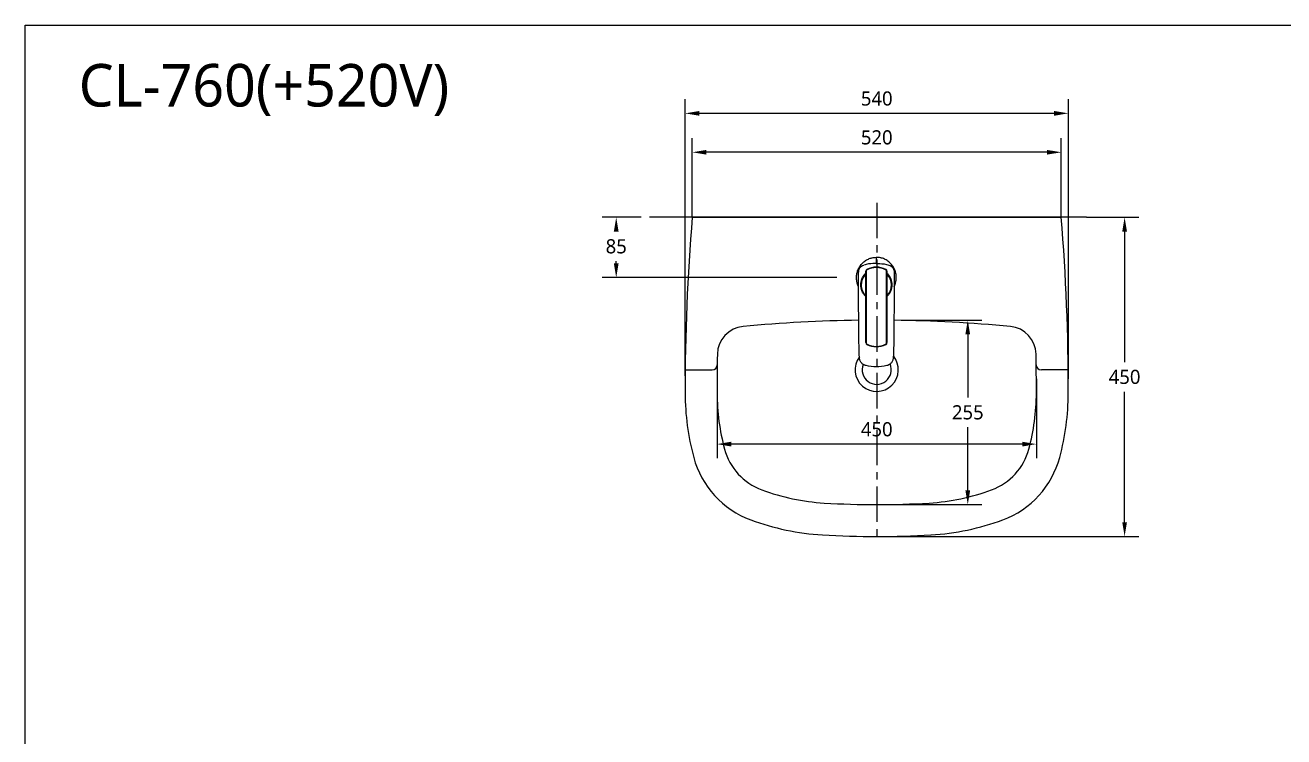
# Model space of a CAD drawing. Extents: x 6362 to 12807, y 0 to 2100.
# Drawn here: x 9707 to 11480, y 1097 to 2100 of the extents above; entities that cross this region are included whole.
import ezdxf

# ---------------------------------------------------------------- set-up
doc = ezdxf.new("R2010")
doc.units = 0
doc.header["$LTSCALE"] = 20
doc.header["$MEASUREMENT"] = 0
doc.linetypes.add('CENTER', pattern=[2, 1.25, -0.25, 0.25, -0.25])
doc.layers.get('0').update_dxf_attribs({"linetype": 'CONTINUOUS'})
doc.layers.get('DEFPOINTS').update_dxf_attribs({"linetype": 'CONTINUOUS'})
for name, color, linetype in [('1', 1, 'CONTINUOUS'), ('3', 3, 'CONTINUOUS'), ('5', 5, 'CONTINUOUS'), ('7', 7, 'CONTINUOUS'), ('CENTER', 2, 'CENTER')]:
    doc.layers.add(name, color=color, linetype=linetype)
doc.styles.add('GHS', font='txt.shx', dxfattribs={"bigfont": 'ghs.shx'})
doc.styles.get("Standard").update_dxf_attribs({"font": 'NanumGothic.ttf'})
doc.dimstyles.get("Standard").update_dxf_attribs({"dimtxt": 2.5, "dimasz": 2, "dimexe": 2, "dimexo": 1, "dimgap": 1.5, "dimtad": 1, "dimdec": 0, "dimlfac": 10, "dimrnd": 0.5, "dimzin": 0, "dimdsep": 46, "dimtxsty": 'Standard', "dimcen": 0, "dimclrt": 2, "dimadec": 0, "dimazin": 0, "dimtfac": 1, "dimtdec": 0, "dimtmove": 0, "dimatfit": 3, "dimfxl": 1, "dimtolj": 1, "dimtzin": 0, "dimarcsym": 0})

# ---------------------------------------------------------------- blocks, each defined once
blk = doc.blocks.new('*D95')
at = {"layer": '3', "color": 3, "lineweight": -2, "transparency": 16777216}
for p, q in [((10646.7, 1829.1), (10646.7, 1940.8)), ((11166.7, 1829.1), (11166.7, 1940.8)), ((11146.7, 1920.8), (10666.7, 1920.8))]:
    blk.add_line(p, q, dxfattribs=at)
at = {"layer": '3', "color": 3, "transparency": 16777216}
for points in [[(10666.7, 1924.1), (10666.7, 1917.5), (10646.7, 1920.8)], [(11146.7, 1924.1), (11146.7, 1917.5), (11166.7, 1920.8)]]:
    blk.add_solid(points, dxfattribs=at)
at = {"layer": 'DEFPOINTS', "color": 0, "transparency": 16777216}
for p in [(10646.7, 1920.8), (10646.7, 1829.1), (11166.7, 1829.1)]:
    blk.add_point(p, dxfattribs=at)
at = {"layer": '3', "color": 2, "transparency": 16777216, "insert": (10906.7, 1941.7), "char_height": 20, "attachment_point": 5}
blk.add_mtext('\\A1;520', dxfattribs=at)
blk = doc.blocks.new('*D96')
at = {"color": 3, "lineweight": -2, "transparency": 16777216}
for p, q in [((10941.5, 1684.1), (11055, 1684.1)), ((11035, 1664.1), (11035, 1575)), ((11035, 1444.1), (11035, 1533.3)), ((10906.7, 1424.1), (11055, 1424.1))]:
    blk.add_line(p, q, dxfattribs=at)
at = {"color": 3, "transparency": 16777216}
for points in [[(11031.6, 1664.1), (11038.3, 1664.1), (11035, 1684.1)], [(11031.6, 1444.1), (11038.3, 1444.1), (11035, 1424.1)]]:
    blk.add_solid(points, dxfattribs=at)
at = {"layer": 'DEFPOINTS', "color": 0, "transparency": 16777216}
for p in [(10941.5, 1684.1), (10906.7, 1424.1), (11035, 1424.1)]:
    blk.add_point(p, dxfattribs=at)
at = {"color": 2, "transparency": 16777216, "insert": (11035, 1554.1), "char_height": 20, "attachment_point": 5}
blk.add_mtext('\\A1;255', dxfattribs=at)
blk = doc.blocks.new('*D97')
at = {"layer": '1', "color": 3, "lineweight": -2, "transparency": 16777216}
for p, q in [((10681.7, 1601.3), (10681.7, 1489.4)), ((11131.7, 1601.3), (11131.7, 1489.4)), ((11111.7, 1509.4), (10701.7, 1509.4))]:
    blk.add_line(p, q, dxfattribs=at)
at = {"layer": '1', "color": 3, "transparency": 16777216}
for points in [[(10701.7, 1512.7), (10701.7, 1506), (10681.7, 1509.4)], [(11111.7, 1512.7), (11111.7, 1506), (11131.7, 1509.4)]]:
    blk.add_solid(points, dxfattribs=at)
at = {"layer": 'DEFPOINTS', "color": 0, "transparency": 16777216}
for p in [(10681.7, 1601.3), (11131.7, 1601.3), (10681.7, 1509.4)]:
    blk.add_point(p, dxfattribs=at)
at = {"layer": '1', "color": 2, "transparency": 16777216, "insert": (10906.7, 1530.2), "char_height": 20, "attachment_point": 5}
blk.add_mtext('\\A1;450', dxfattribs=at)
blk = doc.blocks.new('*D98')
at = {"layer": '1', "color": 3, "lineweight": -2, "transparency": 16777216}
for p, q in [((10636.7, 1605.8), (10636.7, 1995.7)), ((11176.7, 1601.2), (11176.7, 1995.7)), ((10656.7, 1975.7), (11156.7, 1975.7))]:
    blk.add_line(p, q, dxfattribs=at)
at = {"layer": '1', "color": 3, "transparency": 16777216}
for points in [[(10656.7, 1979), (10656.7, 1972.3), (10636.7, 1975.7)], [(11156.7, 1979), (11156.7, 1972.3), (11176.7, 1975.7)]]:
    blk.add_solid(points, dxfattribs=at)
at = {"layer": 'DEFPOINTS', "color": 0, "transparency": 16777216}
for p in [(11176.7, 1975.7), (10636.7, 1605.8), (11176.7, 1601.2)]:
    blk.add_point(p, dxfattribs=at)
at = {"layer": '1', "color": 2, "transparency": 16777216, "insert": (10906.7, 1996.5), "char_height": 20, "attachment_point": 5}
blk.add_mtext('\\A1;540', dxfattribs=at)
blk = doc.blocks.new('*D101')
at = {"color": 3, "lineweight": -2, "transparency": 16777216}
for p, q in [((10574.9, 1829.1), (10519.6, 1829.1)), ((10539.6, 1809.1), (10539.6, 1809)), ((10539.6, 1764.1), (10539.6, 1767.3)), ((10850.5, 1744.1), (10519.6, 1744.1))]:
    blk.add_line(p, q, dxfattribs=at)
at = {"color": 3, "transparency": 16777216}
for points in [[(10536.2, 1809.1), (10542.9, 1809.1), (10539.6, 1829.1)], [(10536.2, 1764.1), (10542.9, 1764.1), (10539.6, 1744.1)]]:
    blk.add_solid(points, dxfattribs=at)
at = {"layer": 'DEFPOINTS', "color": 0, "transparency": 16777216}
for p in [(10539.6, 1829.1), (10574.9, 1829.1), (10850.5, 1744.1)]:
    blk.add_point(p, dxfattribs=at)
at = {"color": 2, "transparency": 16777216, "insert": (10539.6, 1788.1), "char_height": 20, "attachment_point": 5}
blk.add_mtext('\\A1;85', dxfattribs=at)
blk = doc.blocks.new('*D91')
at = {"color": 3, "lineweight": -2, "transparency": 16777216}
for p, q in [((11202.2, 1829.1), (11276, 1829.1)), ((11256, 1809.1), (11256, 1625)), ((11256, 1399.1), (11256, 1583.3)), ((10906.7, 1379.1), (11276, 1379.1))]:
    blk.add_line(p, q, dxfattribs=at)
at = {"color": 3, "transparency": 16777216}
for points in [[(11252.7, 1809.1), (11259.3, 1809.1), (11256, 1829.1)], [(11252.7, 1399.1), (11259.3, 1399.1), (11256, 1379.1)]]:
    blk.add_solid(points, dxfattribs=at)
at = {"layer": 'DEFPOINTS', "color": 0, "transparency": 16777216}
for p in [(11202.2, 1829.1), (10906.7, 1379.1), (11256, 1379.1)]:
    blk.add_point(p, dxfattribs=at)
at = {"color": 2, "transparency": 16777216, "insert": (11256, 1604.1), "char_height": 20, "attachment_point": 5}
blk.add_mtext('\\A1;450', dxfattribs=at)

msp = doc.modelspace()

# ---------------------------------------------------------------- linework, layer by layer
msp.add_line((10646.6625, 1829.14283), (11166.6625, 1829.14283))
at = {"color": 7}
for radius, start, end in [(30.5, 143.11874495, 39.84158025), (20.5, 158.32519445, 23.43532613)]:
    msp.add_arc((10906.6625, 1614.14283), radius, start, end, dxfattribs=at)
at = {"layer": '1'}
msp.add_line((11202.24781, 1829.14283), (10586.6625, 1829.14283), dxfattribs=at)
at = {"layer": '1', "color": 7, "linetype": 'Continuous'}
for p, q in [((10891.1514, 1752.99155), (10891.1514, 1753.03518)), ((10891.1514, 1652.51015), (10891.1514, 1752.99155)), ((10891.6514, 1752.98282), (10891.6514, 1652.50142)), ((10892.82299, 1755.72462), (10892.82299, 1755.68099)), ((10919.47982, 1755.68099), (10919.47982, 1755.72462)), ((10920.6514, 1652.50142), (10920.6514, 1752.98282)), ((10921.1514, 1753.03518), (10921.1514, 1752.99155)), ((10921.1514, 1752.99155), (10921.1514, 1652.51015)), ((10884.85141, 1734.36976), (10884.85141, 1734.19545)), ((10884.85141, 1734.02114), (10884.85141, 1733.71609)), ((10927.45141, 1734.19545), (10927.45141, 1734.36976)), ((10927.45141, 1733.71609), (10927.45141, 1734.02114))]:
    msp.add_line(p, q, dxfattribs=at)
for centre, major_axis, ratio, start_param, end_param in [((10906.1514, 1728.74052), (30.1, 0), 0.999848, 1.1120722764, 2.0295203772), ((10906.1514, 1728.69689), (-30.1, 0), 0.999848, 4.25366493, 5.1711130308), ((10906.1514, 1728.68817), (29.6, 0), 0.999848, 1.1120722764, 2.0295203772), ((10906.1514, 1734.02114), (-21.3, 0), 0.996195, 5.4937619843, 6.2831853072), ((10906.1514, 1733.71609), (-21.3, 0), 0.996195, 5.4937619843, 6.2831853072), ((10906.1514, 1734.19545), (-21.3, 0), 0.996195, 5.8189168335, 6.2831853072), ((10906.1514, 1734.36976), (-21.3, 0), 0.996195, 6.0155608798, 6.2831853072), ((10894.1514, 1753.03518), (3, 0), 0.999848, 2.0295203772, 3.1415926536), ((10894.1514, 1752.99155), (-3, 0), 0.999848, 5.1711130308, 6.2831853072), ((10891.6514, 1752.99155), (0.5, 0), 0.017452, 3.1415926536, 4.7123889804), ((10894.1514, 1752.98282), (2.5, 0), 0.999848, 2.0295203772, 3.1415926536), ((10893.04439, 1755.23275), (-0.22138, 0.44832), 0.007728, 0.0156492517, 1.5864455785), ((10919.25841, 1755.23275), (0.22138, 0.44832), 0.007728, 4.6967397287, 6.2675360555), ((10918.1514, 1752.98282), (2.5, 0), 0.999848, 0, 1.1120722764), ((10918.1514, 1753.03518), (3, 0), 0.999848, 0, 1.1120722764), ((10918.1514, 1752.99155), (-3, 0), 0.999848, 3.1415926536, 4.25366493), ((10920.6514, 1752.99155), (0.5, 0), 0.017452, 4.7123889804, 6.2831853072), ((10906.1514, 1733.71609), (-21.3, 0), 0.996195, 2.3520711434, 3.9310159553), ((10906.1514, 1734.02114), (-21.3, 0), 0.996195, 3.1415926325, 3.9116755375), ((10906.1514, 1734.19545), (-21.3, 0), 0.996195, 3.1415926325, 3.4862842697), ((10906.1514, 1734.36976), (-21.3, 0), 0.996195, 3.1415926325, 3.4531993677), ((10906.1514, 1734.51768), (-21.4, 0), 0.996167, 6.2604087729, 6.2831853072), ((10906.1514, 1734.51768), (-21.4, 0), 0.996167, 0, 0.1433351484), ((10906.1514, 1733.71609), (-21.3, 0), 0.996195, 0, 0.7895214891), ((10906.1514, 1734.51768), (21.5, 0), 0.996167, 6.0138918981, 6.2831853072), ((10906.1514, 1734.51768), (-21.4, 0), 0.996167, 2.9982575117, 3.2607768367), ((10894.1514, 1652.51015), (-3, 0), 0.999848, 0, 1.1120722764), ((10891.6514, 1652.51015), (0.5, 0), 0.017452, 3.1415926536, 4.7123889804), ((10894.1514, 1652.50142), (2.5, 0), 0.999848, 3.1415926536, 4.25366493), ((10893.04439, 1650.26894), (0.22138, 0.44832), 0.007728, 3.1259434019, 4.6967397287), ((10906.1514, 1676.8048), (-30.1, 0), 0.999848, 1.1120722764, 2.0295203772), ((10906.1514, 1676.79607), (29.6, 0), 0.999848, 4.25366493, 5.1711130308), ((10918.1514, 1652.50142), (2.5, 0), 0.999848, 5.1711130308, 6.2831853072), ((10919.25841, 1650.26894), (-0.22138, 0.44832), 0.007728, 1.5864455785, 3.1572419053), ((10918.1514, 1652.51015), (-3, 0), 0.999848, 2.0295203772, 3.1415926536), ((10920.6514, 1652.51015), (0.5, 0), 0.017452, 4.7123889804, 6.2831853072)]:
    msp.add_ellipse(centre, major_axis=major_axis, ratio=ratio, start_param=start_param, end_param=end_param, dxfattribs=at)
for points, knots in [([(10880.91825, 1731.76436), (10880.8567, 1731.89488), (10880.41578, 1732.84835), (10879.6901, 1734.67297), (10879.04973, 1736.86539), (10878.66185, 1738.65641), (10878.3586, 1740.46846), (10878.05231, 1743.68454), (10878.23003, 1747.4174), (10878.94844, 1751.10187), (10880.02548, 1754.71667), (10882.03771, 1759.03427), (10885.45502, 1763.66973), (10889.76141, 1767.54515), (10893.95434, 1769.98175), (10897.11407, 1771.20529), (10898.9687, 1771.75985), (10901.79177, 1772.44462), (10904.2138, 1772.70231), (10906.1514, 1772.70231)], [0, 0, 0, 0, 0.0079032457, 0.0575080856, 0.1071129256, 0.1319153456, 0.1567177655, 0.2063226055, 0.3055322854, 0.3551371254, 0.4047419654, 0.5039516453, 0.6031613252, 0.7023710051, 0.801580685, 0.851185525, 0.875987945, 0.900790365, 1, 1, 1, 1]), ([(10881.10914, 1751.10853), (10881.14538, 1753.43175), (10881.69482, 1755.73759), (10884.2009, 1759.66118), (10886.13006, 1761.13898), (10888.38253, 1761.77669)], [0, 0, 0, 0, 0.5, 0.5, 1, 1, 1, 1]), ([(10906.06477, 1764.22727), (10905.56766, 1764.22749), (10905.07054, 1764.22199), (10900.34658, 1764.11519), (10896.12911, 1763.6049), (10890.78708, 1762.42023), (10889.57989, 1762.11569), (10888.38253, 1761.77669)], [0, 0, 0, 0, 0.0832697347, 0.0832697347, 0.7914920611, 0.7914920611, 1, 1, 1, 1]), ([(10906.06477, 1764.22727), (10906.09365, 1764.22726), (10906.12253, 1764.22725), (10906.18028, 1764.22725), (10906.20916, 1764.22726), (10906.23804, 1764.22727)], [0, 0, 0, 0, 0.4999999501, 0.4999999501, 1, 1, 1, 1]), ([(10906.1514, 1764.19447), (10906.1514, 1764.21203), (10906.1514, 1764.42519), (10906.1514, 1764.83765), (10906.1514, 1766.04162), (10906.1514, 1767.90265), (10906.1514, 1769.95597), (10906.1514, 1771.52231), (10906.1514, 1772.30928), (10906.1514, 1772.70231)], [0, 0, 0, 0, 0.0063765733, 0.0773496752, 0.1483227771, 0.4322151847, 0.7161075924, 0.8580537962, 1, 1, 1, 1]), ([(10931.38456, 1731.76435), (10931.44611, 1731.89487), (10931.88704, 1732.84834), (10932.61271, 1734.67296), (10933.25308, 1736.86539), (10933.64097, 1738.6564), (10933.94421, 1740.46845), (10934.25049, 1743.68453), (10934.07278, 1747.4174), (10933.35437, 1751.10186), (10932.27733, 1754.71667), (10930.2651, 1759.03426), (10926.84778, 1763.66972), (10922.5414, 1767.54514), (10918.34847, 1769.98174), (10915.18875, 1771.20529), (10913.33411, 1771.75985), (10910.51104, 1772.44462), (10908.08902, 1772.70231), (10906.1514, 1772.70231)], [0, 0, 0, 0, 0.0079032457, 0.0575080856, 0.1071129256, 0.1319153456, 0.1567177655, 0.2063226055, 0.3055322854, 0.3551371254, 0.4047419654, 0.5039516453, 0.6031613252, 0.7023710051, 0.801580685, 0.851185525, 0.875987945, 0.900790365, 1, 1, 1, 1]), ([(10906.23804, 1764.22727), (10906.73516, 1764.22749), (10907.23228, 1764.22199), (10911.95624, 1764.11519), (10916.1737, 1763.6049), (10921.51573, 1762.42023), (10922.72292, 1762.11569), (10923.92029, 1761.77669)], [0, 0, 0, 0, 0.0832697301, 0.0832697301, 0.7914920601, 0.7914920601, 1, 1, 1, 1]), ([(10923.92029, 1761.77669), (10926.17325, 1761.13883), (10928.11791, 1759.64046), (10930.60323, 1755.74071), (10931.15745, 1753.43066), (10931.19368, 1751.10853)], [0, 0, 0, 0, 0.5, 0.5, 1, 1, 1, 1]), ([(10881.40056, 1686.76444), (10881.36051, 1688.38803), (10881.15653, 1697.2027), (10880.91852, 1713.21666), (10880.89167, 1733.0421), (10881.0243, 1745.672), (10881.10914, 1751.10852)], [0, 0, 0, 0, 0.0757276378, 0.4111013698, 0.7464751018, 1, 1, 1, 1]), ([(10891.12705, 1717.83462), (10890.94674, 1718.0021), (10888.70087, 1720.16207), (10885.33083, 1725.25214), (10883.5617, 1733.84349), (10885.33083, 1742.43484), (10888.70047, 1747.5243), (10890.9457, 1749.68387), (10891.12547, 1749.85088)], [0, 0, 0, 0, 0.0205573878, 0.2602936828, 0.500029981, 0.7397662792, 0.9795025743, 1, 1, 1, 1]), ([(10891.15775, 1749.23311), (10889.74396, 1747.86158), (10886.18577, 1743.32466), (10883.6454, 1733.88729), (10886.01977, 1725.0713), (10888.99187, 1720.91514), (10889.87366, 1719.89771)], [0, 0, 0, 0, 0.1822338912, 0.5288018467, 0.8753698073, 1, 1, 1, 1]), ([(10921.05318, 1718.44435), (10921.28032, 1718.66263), (10925.31003, 1722.71737), (10929.42478, 1732.94669), (10925.81754, 1743.99427), (10922.09098, 1748.31018), (10921.18095, 1749.19445)], [0, 0, 0, 0, 0.0276047619, 0.5005743768, 0.8884228338, 1, 1, 1, 1]), ([(10921.17734, 1749.85088), (10921.35711, 1749.68388), (10923.60235, 1747.5243), (10926.97198, 1742.43484), (10928.74112, 1733.84349), (10926.97198, 1725.25214), (10923.60194, 1720.16207), (10921.35608, 1718.0021), (10921.17576, 1717.83462)], [0, 0, 0, 0, 0.020497447, 0.260233742, 0.4999700402, 0.7397063384, 0.9794426335, 1, 1, 1, 1]), ([(10931.19368, 1751.10852), (10931.27851, 1745.672), (10931.41114, 1733.0421), (10931.3843, 1713.21666), (10931.14628, 1697.2027), (10930.9423, 1688.38803), (10930.90226, 1686.76444)], [0, 0, 0, 0, 0.2535248982, 0.5888986302, 0.9242723622, 1, 1, 1, 1]), ([(10881.2944, 1674.67446), (10881.28454, 1675.68203), (10881.30035, 1677.69735), (10881.34798, 1679.71202), (10881.39188, 1681.72678), (10881.43204, 1683.74164), (10881.42541, 1685.75713), (10881.40056, 1686.76444)], [0, 0, 0, 0, 0.25, 0.5, 0.5, 0.75, 1, 1, 1, 1]), ([(10930.90226, 1686.76444), (10930.87741, 1685.75713), (10930.87076, 1683.74164), (10930.91093, 1681.72678), (10930.95483, 1679.71202), (10931.00246, 1677.69735), (10931.01828, 1675.68203), (10931.00841, 1674.67446)], [0, 0, 0, 0, 0.25, 0.5, 0.5, 0.75, 1, 1, 1, 1]), ([(10882.30054, 1631.50601), (10882.0854, 1637.34736), (10881.67704, 1650.37856), (10881.40228, 1664.77097), (10881.30768, 1673.31837), (10881.2944, 1674.67446)], [0, 0, 0, 0, 0.4061200197, 0.9057784797, 1, 1, 1, 1]), ([(10931.00841, 1674.67446), (10930.99512, 1673.31837), (10930.90053, 1664.77097), (10930.62577, 1650.37856), (10930.21741, 1637.34736), (10930.00228, 1631.50601)], [0, 0, 0, 0, 0.0942215203, 0.5938799803, 1, 1, 1, 1]), ([(10891.61425, 1619.9741), (10891.28953, 1620.04722), (10890.64634, 1620.22104), (10889.39473, 1620.67766), (10887.91346, 1621.44757), (10886.32045, 1622.65993), (10884.95284, 1624.11959), (10883.8418, 1625.78105), (10883.01075, 1627.59742), (10882.47653, 1629.52116), (10882.32496, 1630.84313), (10882.30054, 1631.50596)], [0, 0, 0, 0, 0.0624998655, 0.1250000708, 0.2500004815, 0.3750008921, 0.5000013027, 0.6250017134, 0.750002124, 0.8750025346, 1, 1, 1, 1]), ([(10930.00227, 1631.50598), (10929.97786, 1630.84315), (10929.82628, 1629.52117), (10929.29207, 1627.59742), (10928.46101, 1625.78105), (10927.34997, 1624.11959), (10925.98237, 1622.65993), (10924.38935, 1621.44757), (10922.90809, 1620.67766), (10921.65648, 1620.22104), (10921.01329, 1620.04722), (10920.68857, 1619.9741)], [0, 0, 0, 0, 0.1249984036, 0.2499986802, 0.3749989568, 0.4999992334, 0.62499951, 0.7499997866, 0.8750000632, 0.9375002015, 1, 1, 1, 1])]:
    msp.add_open_spline(points, degree=3, knots=knots, dxfattribs=at)
for points in [[(10906.1514, 1618.35373), (10901.24502, 1618.35373), (10896.39962, 1618.8967), (10891.61425, 1619.9741)], [(10920.68857, 1619.9741), (10915.90319, 1618.8967), (10911.05779, 1618.35373), (10906.1514, 1618.35373)]]:
    msp.add_open_spline(points, degree=3, dxfattribs=at)
at = {"layer": '5', "color": 212}
msp.add_lwpolyline([(9706.6625, 2100), (12806.6625, 2100), (12806.6625, 0), (9706.6625, 0)], close=True, dxfattribs=at)
at = {"layer": '7'}
for p, q in [((10646.6625, 1829.14283), (10906.6625, 1829.14283)), ((11166.6625, 1829.14283), (10906.6625, 1829.14283)), ((10636.77186, 1614.14283), (10674.46071, 1614.14283)), ((11176.55315, 1614.14283), (11138.8643, 1614.14283))]:
    msp.add_line(p, q, dxfattribs=at)
for centre, radius, start, end in [((13593.48976, 1586.16828), 2956.82727, 175.28645717, 180.09635194), ((8219.83525, 1586.16828), 2956.82727, 359.90364806, 4.71354283), ((10722.0757, 1635.43157), 40, 95.40394958, 178.94010262), ((10906.6625, -315.85717), 2000, 90.72310281, 95.40394958), ((10906.6625, -315.85717), 2000, 84.59605042, 89.30618554), ((11091.24931, 1635.43157), 40, 1.05989738, 84.59605042), ((13653.31716, 1586.20892), 2971.65465, 179.03663828, 180.09507083), ((8160.00785, 1586.20892), 2971.65465, 359.90492917, 0.96336172), ((10674.84999, 1621.14283), 7, 270, 359.29290561), ((11138.47502, 1621.14283), 7, 180.70709439, 270), ((10986.66609, 1581.83485), 350, 180.10459576, 195.10195565), ((10986.66609, 1581.83485), 305, 180.10459576, 195.10195565), ((10826.65892, 1581.83485), 305, 344.89804435, 359.89540424), ((10826.65892, 1581.83485), 350, 344.89804435, 359.89540424), ((10774.26406, 1524.5166), 130, 195.10195565, 249.65264911), ((10774.26406, 1524.5166), 85, 195.10195565, 249.65264911), ((11039.06094, 1524.5166), 85, 290.34735089, 344.89804435), ((11039.06094, 1524.5166), 130, 290.34735089, 344.89804435), ((10850.7604, 1730.78902), 305, 249.65264911, 266.62652022), ((10962.56461, 1730.78902), 305, 273.37347978, 290.34735089), ((10906.6625, 2679.14283), 1255, 266.62652022, 270), ((10906.6625, 2679.14283), 1255, 270, 273.37347978), ((10850.7604, 1730.78902), 350, 249.65264911, 266.62652022), ((10962.56461, 1730.78902), 350, 273.37347978, 290.34735089), ((10906.6625, 2679.14283), 1300, 266.62652022, 270), ((10906.6625, 2679.14283), 1300, 270, 273.37347978)]:
    msp.add_arc(centre, radius, start, end, dxfattribs=at)
at = {"layer": 'CENTER', "color": 1, "linetype": 'CENTER', "ltscale": 2}
msp.add_line((10906.6625, 1849.6346), (10906.6625, 1371.83073), dxfattribs=at)

# ---------------------------------------------------------------- texts
at = {"insert": (9782.05446, 2045.27793), "char_height": 60, "width": 460, "attachment_point": 1, "style": 'GHS'}
msp.add_mtext('{\\fNanumGothic|b0|i0|c0|p50;CL-760(+520V)}', dxfattribs=at)

# ---------------------------------------------------------------- dimensions: what is measured, and where the dimension line sits
for base, p1, p2, picture, middle in [((10539.5514, 1829.14283), (10850.49583, 1744.14283), (10574.92016, 1829.14283), '*D101', (10539.5514, 1788.14767)), ((11255.98751, 1379.14283), (11202.24781, 1829.14283), (10906.6625, 1379.14283), '*D91', (11255.98751, 1604.14283))]:
    dim = msp.add_linear_dim(base=base, p1=p1, p2=p2, angle=90, dimstyle='Standard', override={"dimtxt": 20, "dimasz": 20, "dimexe": 20, "dimexo": 0, "dimgap": 10, "dimtih": 1, "dimtoh": 1, "dimdec": 4, "dimlfac": 1, "dimzin": 8, "dimclrd": 3, "dimclre": 3, "dimtdec": 4, "dimarcsym": 1})
    dim.commit()
    dim.dimension.update_dxf_attribs({"geometry": picture, "text_midpoint": middle, "dimtype": 160})
dim = msp.add_linear_dim(base=(11034.98117, 1424.14283), p1=(10941.51961, 1684.14283), p2=(10906.6625, 1424.14283), angle=90, text='255', dimstyle='Standard', override={"dimtxt": 20, "dimasz": 20, "dimexe": 20, "dimexo": 0, "dimgap": 10, "dimtih": 1, "dimtoh": 1, "dimdec": 4, "dimlfac": 1, "dimzin": 8, "dimclrd": 3, "dimclre": 3, "dimtdec": 4, "dimarcsym": 1})
dim.commit()
dim.dimension.update_dxf_attribs({"geometry": '*D96', "text_midpoint": (11034.98117, 1554.14283), "dimtype": 160})
at = {"layer": '1'}
for base, p1, p2, picture, middle in [((11176.65834, 1975.67479), (10636.6625, 1605.75976), (11176.65834, 1601.19591), '*D98', (10906.66042, 1975.67479)), ((10681.6666, 1509.35218), (11131.65841, 1601.27806), (10681.6666, 1601.27806), '*D97', (10906.6625, 1509.35218))]:
    dim = msp.add_linear_dim(base=base, p1=p1, p2=p2, dimstyle='Standard', override={"dimtxt": 20, "dimasz": 20, "dimexe": 20, "dimexo": 0, "dimgap": 10, "dimdec": 4, "dimlfac": 1, "dimzin": 8, "dimclrd": 3, "dimclre": 3, "dimtdec": 4}, dxfattribs=at)
    dim.commit()
    dim.dimension.update_dxf_attribs({"geometry": picture, "text_midpoint": middle, "dimtype": 160})
at = {"layer": '3'}
dim = msp.add_linear_dim(base=(10646.6625, 1920.81192), p1=(11166.6625, 1829.14283), p2=(10646.6625, 1829.14283), dimstyle='Standard', override={"dimtxt": 20, "dimasz": 20, "dimexe": 20, "dimexo": 0, "dimgap": 10, "dimdec": 4, "dimlfac": 1, "dimzin": 8, "dimclrd": 3, "dimclre": 3, "dimtdec": 4}, dxfattribs=at)
dim.commit()
dim.dimension.update_dxf_attribs({"geometry": '*D95', "text_midpoint": (10906.6625, 1920.81192), "dimtype": 160})

doc.saveas('drawing.dxf')
